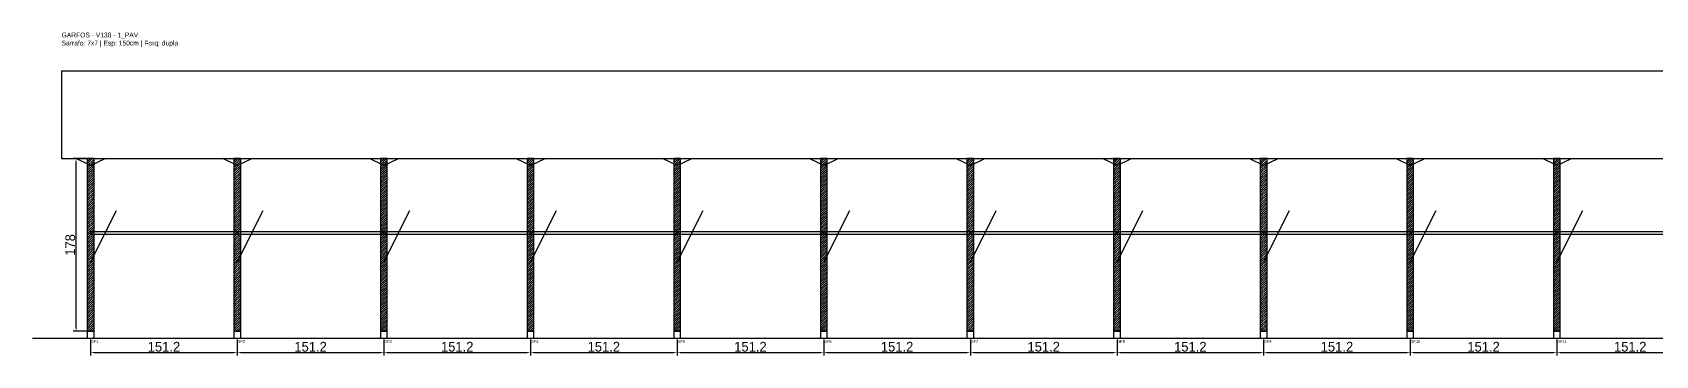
# Model space of a CAD drawing. Header units: metres. Extents: x -30 to 3416, y -25 to 308.
# Drawn here: x -30 to 1643, y -25 to 308 of the extents above; entities that cross this region are included whole.
import ezdxf

# ---------------------------------------------------------------- set-up
doc = ezdxf.new("R2010")
doc.units = ezdxf.units.M
for name, color, linetype in [('BARRA_ANCORAGEM', 1, 'Continuous'), ('COTA', 241, 'Continuous'), ('GARFOS OK', 3, 'Continuous'), ('NOME DA VIGA', 6, 'Continuous'), ('SARR_7x7', 40, 'Continuous'), ('TIRAS REESCORAMENTO', 252, 'Continuous'), ('VIGAS', 3, 'Continuous')]:
    doc.layers.add(name, color=color, linetype=linetype)
doc.dimstyles.new('EZ DXF', dxfattribs={"dimtxt": 10, "dimasz": 3.5, "dimexe": 3, "dimexo": 1.5, "dimgap": 1, "dimtad": 1, "dimdec": 1, "dimdsep": 46, "dimcen": 2.5, "dimazin": 3, "dimtfac": 1, "dimtmove": 0, "dimatfit": 3})

msp = doc.modelspace()

# ---------------------------------------------------------------- hatches: boundary and pattern name
at = {"layer": 'COTA'}
h = msp.add_hatch(dxfattribs=at)
h.set_pattern_fill('ANSI31', scale=0.5)
h.paths.add_polyline_path([(26.5, 0), (33.5, 0), (33.5, 178), (26.5, 178)])
h = msp.add_hatch(dxfattribs=at)
h.set_pattern_fill('ANSI31', scale=0.5)
h.paths.add_polyline_path([(177.68, 0), (184.68, 0), (184.68, 178), (177.68, 178)])
h = msp.add_hatch(dxfattribs=at)
h.set_pattern_fill('ANSI31', scale=0.5)
h.paths.add_polyline_path([(328.85, 0), (335.85, 0), (335.85, 178), (328.85, 178)])
h = msp.add_hatch(dxfattribs=at)
h.set_pattern_fill('ANSI31', scale=0.5)
h.paths.add_polyline_path([(480.03, 0), (487.03, 0), (487.03, 178), (480.03, 178)])
h = msp.add_hatch(dxfattribs=at)
h.set_pattern_fill('ANSI31', scale=0.5)
h.paths.add_polyline_path([(631.21, 0), (638.21, 0), (638.21, 178), (631.21, 178)])
h = msp.add_hatch(dxfattribs=at)
h.set_pattern_fill('ANSI31', scale=0.5)
h.paths.add_polyline_path([(782.39, 0), (789.39, 0), (789.39, 178), (782.39, 178)])
h = msp.add_hatch(dxfattribs=at)
h.set_pattern_fill('ANSI31', scale=0.5)
h.paths.add_polyline_path([(933.56, 0), (940.56, 0), (940.56, 178), (933.56, 178)])
h = msp.add_hatch(dxfattribs=at)
h.set_pattern_fill('ANSI31', scale=0.5)
h.paths.add_polyline_path([(1084.74, 0), (1091.74, 0), (1091.74, 178), (1084.74, 178)])
h = msp.add_hatch(dxfattribs=at)
h.set_pattern_fill('ANSI31', scale=0.5)
h.paths.add_polyline_path([(1235.92, 0), (1242.92, 0), (1242.92, 178), (1235.92, 178)])
h = msp.add_hatch(dxfattribs=at)
h.set_pattern_fill('ANSI31', scale=0.5)
h.paths.add_polyline_path([(1387.1, 0), (1394.1, 0), (1394.1, 178), (1387.1, 178)])
h = msp.add_hatch(dxfattribs=at)
h.set_pattern_fill('ANSI31', scale=0.5)
h.paths.add_polyline_path([(1538.27, 0), (1545.27, 0), (1545.27, 178), (1538.27, 178)])

# ---------------------------------------------------------------- linework, layer by layer
at = {"layer": 'BARRA_ANCORAGEM'}
for p, q in [((30, 71.2), (56.7, 124.6)), ((181.18, 71.2), (207.88, 124.6)), ((332.35, 71.2), (359.05, 124.6)), ((483.53, 71.2), (510.23, 124.6)), ((634.71, 71.2), (661.41, 124.6)), ((785.89, 71.2), (812.59, 124.6)), ((937.06, 71.2), (963.76, 124.6)), ((1088.24, 71.2), (1114.94, 124.6)), ((1239.42, 71.2), (1266.12, 124.6)), ((1390.6, 71.2), (1417.3, 124.6)), ((1541.77, 71.2), (1568.47, 124.6))]:
    msp.add_line(p, q, dxfattribs=at)
at = {"layer": 'GARFOS OK'}
for p, q in [((30, 171), (15, 178)), ((15, 178), (45, 178)), ((30, 171), (45, 178)), ((181.18, 171), (166.18, 178)), ((166.18, 178), (196.18, 178)), ((181.18, 171), (196.18, 178)), ((332.35, 171), (317.35, 178)), ((317.35, 178), (347.35, 178)), ((332.35, 171), (347.35, 178)), ((483.53, 171), (468.53, 178)), ((468.53, 178), (498.53, 178)), ((483.53, 171), (498.53, 178)), ((634.71, 171), (619.71, 178)), ((619.71, 178), (649.71, 178)), ((634.71, 171), (649.71, 178)), ((785.89, 171), (770.89, 178)), ((770.89, 178), (800.89, 178)), ((785.89, 171), (800.89, 178)), ((937.06, 171), (922.06, 178)), ((922.06, 178), (952.06, 178)), ((937.06, 171), (952.06, 178)), ((1088.24, 171), (1073.24, 178)), ((1073.24, 178), (1103.24, 178)), ((1088.24, 171), (1103.24, 178)), ((1239.42, 171), (1224.42, 178)), ((1224.42, 178), (1254.42, 178)), ((1239.42, 171), (1254.42, 178)), ((1390.6, 171), (1375.6, 178)), ((1375.6, 178), (1405.6, 178)), ((1390.6, 171), (1405.6, 178)), ((1541.77, 171), (1526.77, 178)), ((1526.77, 178), (1556.77, 178)), ((1541.77, 171), (1556.77, 178))]:
    msp.add_line(p, q, dxfattribs=at)
at = {"layer": 'GARFOS OK', "linetype": 'CONTINUOUS'}
msp.add_line((-30, -7), (3415.9, -7), dxfattribs=at)
at = {"layer": 'GARFOS OK'}
for points in [[(26.5, 0), (33.5, 0), (33.5, 178), (26.5, 178), (26.5, 0)], [(177.68, 0), (184.68, 0), (184.68, 178), (177.68, 178), (177.68, 0)], [(328.85, 0), (335.85, 0), (335.85, 178), (328.85, 178), (328.85, 0)], [(480.03, 0), (487.03, 0), (487.03, 178), (480.03, 178), (480.03, 0)], [(631.21, 0), (638.21, 0), (638.21, 178), (631.21, 178), (631.21, 0)], [(782.39, 0), (789.39, 0), (789.39, 178), (782.39, 178), (782.39, 0)], [(933.56, 0), (940.56, 0), (940.56, 178), (933.56, 178), (933.56, 0)], [(1084.74, 0), (1091.74, 0), (1091.74, 178), (1084.74, 178), (1084.74, 0)], [(1235.92, 0), (1242.92, 0), (1242.92, 178), (1235.92, 178), (1235.92, 0)], [(1387.1, 0), (1394.1, 0), (1394.1, 178), (1387.1, 178), (1387.1, 0)], [(1538.27, 0), (1545.27, 0), (1545.27, 178), (1538.27, 178), (1538.27, 0)]]:
    msp.add_lwpolyline(points, dxfattribs=at)
at = {"layer": 'SARR_7x7'}
for points in [[(26.5, -7), (33.5, -7), (33.5, 0), (26.5, 0), (26.5, -7)], [(177.68, -7), (184.68, -7), (184.68, 0), (177.68, 0), (177.68, -7)], [(328.85, -7), (335.85, -7), (335.85, 0), (328.85, 0), (328.85, -7)], [(480.03, -7), (487.03, -7), (487.03, 0), (480.03, 0), (480.03, -7)], [(631.21, -7), (638.21, -7), (638.21, 0), (631.21, 0), (631.21, -7)], [(782.39, -7), (789.39, -7), (789.39, 0), (782.39, 0), (782.39, -7)], [(933.56, -7), (940.56, -7), (940.56, 0), (933.56, 0), (933.56, -7)], [(1084.74, -7), (1091.74, -7), (1091.74, 0), (1084.74, 0), (1084.74, -7)], [(1235.92, -7), (1242.92, -7), (1242.92, 0), (1235.92, 0), (1235.92, -7)], [(1387.1, -7), (1394.1, -7), (1394.1, 0), (1387.1, 0), (1387.1, -7)], [(1538.27, -7), (1545.27, -7), (1545.27, 0), (1538.27, 0), (1538.27, -7)]]:
    msp.add_lwpolyline(points, dxfattribs=at)
at = {"layer": 'TIRAS REESCORAMENTO'}
for points in [[(30, 100), (181.18, 100), (181.18, 102.5), (30, 102.5), (30, 100)], [(181.18, 100), (332.35, 100), (332.35, 102.5), (181.18, 102.5), (181.18, 100)], [(332.35, 100), (483.53, 100), (483.53, 102.5), (332.35, 102.5), (332.35, 100)], [(483.53, 100), (634.71, 100), (634.71, 102.5), (483.53, 102.5), (483.53, 100)], [(634.71, 100), (785.89, 100), (785.89, 102.5), (634.71, 102.5), (634.71, 100)], [(785.89, 100), (937.06, 100), (937.06, 102.5), (785.89, 102.5), (785.89, 100)], [(937.06, 100), (1088.24, 100), (1088.24, 102.5), (937.06, 102.5), (937.06, 100)], [(1088.24, 100), (1239.42, 100), (1239.42, 102.5), (1088.24, 102.5), (1088.24, 100)], [(1239.42, 100), (1390.6, 100), (1390.6, 102.5), (1239.42, 102.5), (1239.42, 100)], [(1390.6, 100), (1541.77, 100), (1541.77, 102.5), (1390.6, 102.5), (1390.6, 100)], [(1541.77, 100), (1692.95, 100), (1692.95, 102.5), (1541.77, 102.5), (1541.77, 100)]]:
    msp.add_lwpolyline(points, dxfattribs=at)
at = {"layer": 'VIGAS'}
msp.add_lwpolyline([(0, 178), (3385.9, 178), (3385.9, 268), (0, 268), (0, 178)], dxfattribs=at)

# ---------------------------------------------------------------- texts
at = {"layer": 'NOME DA VIGA'}
for s, p in [('GF1', (30, -12)), ('GF2', (181.18, -12)), ('GF3', (332.35, -12)), ('GF4', (483.53, -12)), ('GF5', (634.71, -12)), ('GF6', (785.89, -12)), ('GF7', (937.06, -12)), ('GF8', (1088.24, -12)), ('GF9', (1239.42, -12)), ('GF10', (1390.6, -12)), ('GF11', (1541.77, -12))]:
    msp.add_text(s, height=3, dxfattribs=at).set_placement(p)
at = {"layer": 'NOME DA VIGA', "insert": (0, 293), "char_height": 5, "attachment_point": 7}
msp.add_mtext('GARFOS - V138 - 1_PAV\\PSarrafo: 7x7 | Esp: 150cm | Forq: dupla', dxfattribs=at)

# ---------------------------------------------------------------- dimensions: what is measured, and where the dimension line sits
at = {"layer": 'COTA'}
msp.add_linear_dim(base=(15, 0), p1=(30, 0), p2=(30, 178), angle=90, dimstyle='EZ DXF', dxfattribs=at).render()
for base, p1, p2 in [((30, -22), (30, -7), (181.18, -7)), ((181.18, -22), (181.18, -7), (332.35, -7)), ((332.35, -22), (332.35, -7), (483.53, -7)), ((483.53, -22), (483.53, -7), (634.71, -7)), ((634.71, -22), (634.71, -7), (785.89, -7)), ((785.89, -22), (785.89, -7), (937.06, -7)), ((937.06, -22), (937.06, -7), (1088.24, -7)), ((1088.24, -22), (1088.24, -7), (1239.42, -7)), ((1239.42, -22), (1239.42, -7), (1390.6, -7)), ((1390.6, -22), (1390.6, -7), (1541.77, -7)), ((1541.77, -22), (1541.77, -7), (1692.95, -7))]:
    msp.add_linear_dim(base=base, p1=p1, p2=p2, dimstyle='EZ DXF', dxfattribs=at).render()

doc.saveas('drawing.dxf')
